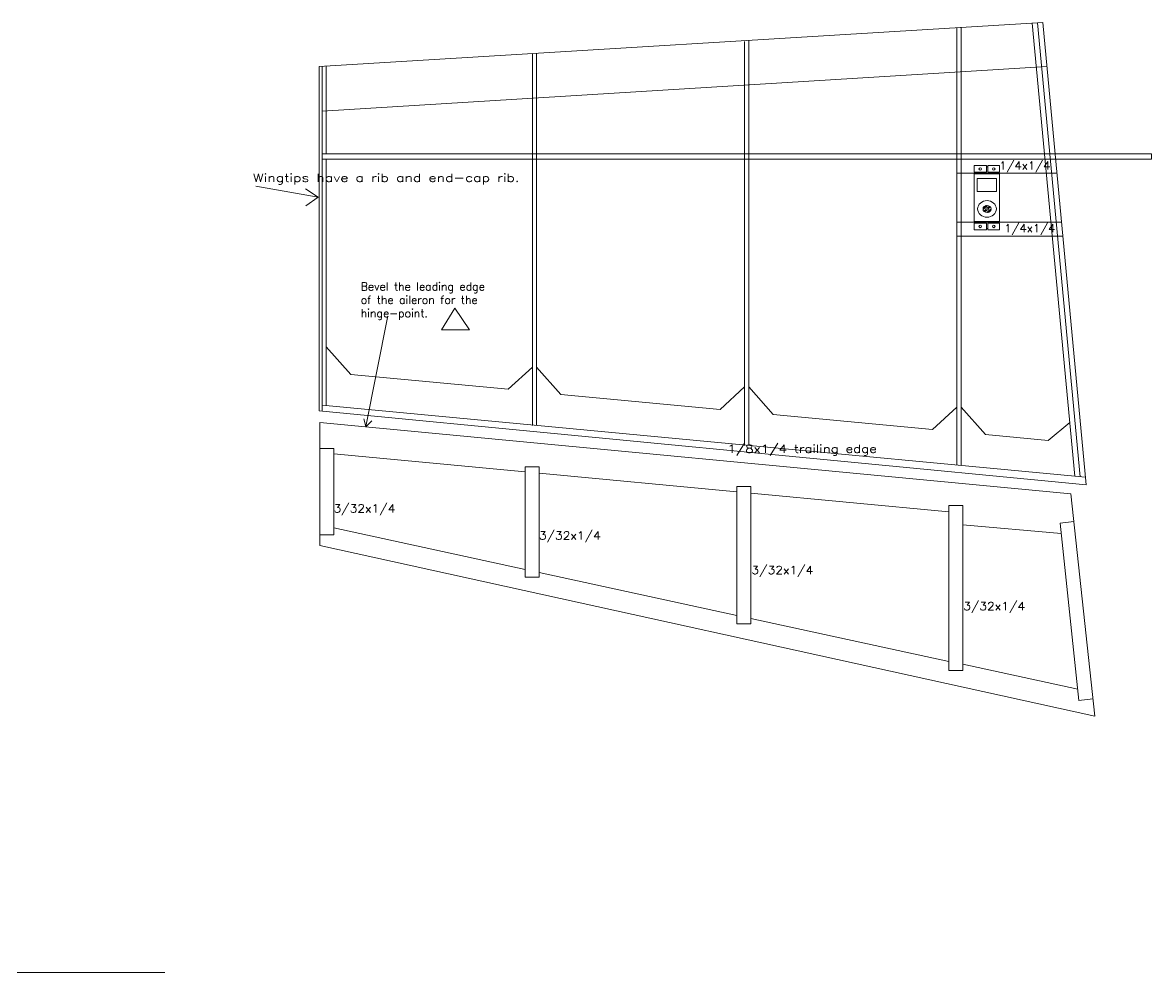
# Model space of a CAD drawing. Extents: x -25.3 to 31.6, y -27.3 to 39.1.
# Drawn here: x 11.34 to 31.61, y -25.28 to -8.22 of the extents above; entities that cross this region are included whole.
import ezdxf
from ezdxf.enums import TextEntityAlignment as Align

# ---------------------------------------------------------------- set-up
doc = ezdxf.new("R2010")
doc.units = 0
doc.header["$MEASUREMENT"] = 0
doc.layers.get('0').update_dxf_attribs({"lineweight": 0})
doc.layers.add('LAYER1', color=7, linetype='Continuous', lineweight=0)
doc.styles.add('_TCW_TXTSTY_1', font='TXT_____.TTF')

# ---------------------------------------------------------------- blocks, each defined once
blk = doc.blocks.new('Block_18')
at = {"layer": 'LAYER1', "color": 7, "linetype": 'Continuous', "lineweight": 0}
for p, q in [((-0.82311, 1.059403), (-0.694962, 1.187551)), ((-0.821834, 1.043001), (-0.67856, 1.186275)), ((-0.821676, 1.078515), (-0.714074, 1.186117)), ((-0.815992, 1.101877), (-0.737435, 1.180433)), ((-0.677883, 1.098565), (-0.616581, 1.159866)), ((-0.66728, 1.09149), (-0.60717, 1.1516)), ((-0.659367, 1.081725), (-0.59863, 1.142462)), ((-0.654322, 1.069093), (-0.590966, 1.132448)), ((-0.795425, 0.981022), (-0.734124, 1.042324)), ((-0.787158, 0.971611), (-0.727049, 1.031721)), ((-0.778021, 0.963071), (-0.717283, 1.023809)), ((-0.768007, 0.955408), (-0.704652, 1.018763)), ((-0.701869, 0.933157), (-0.568716, 1.06631)), ((-0.683907, 0.933442), (-0.569001, 1.048348)), ((-0.662169, 0.937501), (-0.57306, 1.02661)), ((-0.63163, 0.950363), (-0.585922, 0.996071))]:
    blk.add_line(p, q, dxfattribs=at)

msp = doc.modelspace()

# ---------------------------------------------------------------- linework, layer by layer
at = {"color": 7, "linetype": 'Continuous'}
for p, q in [((16.666, -9.012, 0), (29.662, -8.225, 0)), ((28.12, -13.86, 0), (28.12, -8.326, 0)), ((28.197, -13.86, 0), (28.197, -8.313, 0)), ((24.305, -8.565, 0), (24.305, -13.86, 0)), ((24.383, -8.544, 0), (24.383, -13.86, 0)), ((20.496, -13.86, 0), (20.496, -8.782, 0)), ((20.571, -13.86, 0), (20.571, -8.775, 0)), ((16.666, -9.012, 0), (16.666, -15.196, 0)), ((16.719, -9.012, 0), (16.719, -15.201, 0)), ((16.719, -9.813, 0), (29.737, -9.016, 0)), ((16.794, -9.006, 0), (16.794, -10.584, 0)), ((16.719, -10.667, 0), (16.719, -10.451, 0)), ((16.794, -10.678, 0), (16.794, -15.103, 0)), ((20.496, -15.459, 0), (20.496, -10.679, 0)), ((20.571, -15.461, 0), (20.571, -10.679, 0)), ((24.305, -10.679, 0), (24.305, -15.819, 0)), ((24.383, -10.679, 0), (24.383, -15.822, 0)), ((28.12, -16.172, 0), (28.12, -10.678, 0)), ((28.197, -16.177, 0), (28.197, -10.678, 0)), ((28.433, -10.794, 0), (28.649, -10.794, 0)), ((28.433, -10.911, 0), (28.433, -10.794, 0)), ((28.433, -10.911, 0), (28.649, -10.911, 0)), ((28.433, -10.943, 0), (28.888, -10.943, 0)), ((28.433, -11.37, 0), (28.433, -10.943, 0)), ((28.433, -10.943, 0), (28.481, -10.943, 0)), ((28.457, -10.943, 0), (28.457, -10.911, 0)), ((28.649, -10.794, 0), (28.649, -10.911, 0)), ((28.649, -10.813, 0), (28.674, -10.813, 0)), ((28.674, -10.794, 0), (28.888, -10.794, 0)), ((28.674, -10.911, 0), (28.674, -10.794, 0)), ((28.674, -10.911, 0), (28.888, -10.911, 0)), ((28.888, -10.943, 0), (28.84, -10.943, 0)), ((28.864, -10.943, 0), (28.864, -10.911, 0)), ((28.888, -10.794, 0), (28.888, -10.911, 0)), ((28.888, -10.943, 0), (28.888, -11.796, 0)), ((28.832, -11.026, 0), (28.484, -11.026, 0)), ((28.484, -11.026, 0), (28.484, -11.256, 0)), ((28.832, -11.256, 0), (28.832, -11.026, 0)), ((28.484, -11.256, 0), (28.832, -11.256, 0)), ((28.433, -11.37, 0), (28.433, -11.796, 0)), ((28.433, -11.796, 0), (28.888, -11.796, 0)), ((28.433, -11.796, 0), (28.481, -11.796, 0)), ((28.433, -11.796, 0), (28.888, -11.796, 0)), ((28.433, -11.828, 0), (28.649, -11.828, 0)), ((28.433, -11.828, 0), (28.433, -11.946, 0)), ((28.433, -11.946, 0), (28.649, -11.946, 0)), ((28.457, -11.796, 0), (28.457, -11.828, 0)), ((28.649, -11.946, 0), (28.649, -11.828, 0)), ((28.649, -11.926, 0), (28.674, -11.926, 0)), ((28.674, -11.828, 0), (28.888, -11.828, 0)), ((28.674, -11.828, 0), (28.674, -11.946, 0)), ((28.674, -11.946, 0), (28.888, -11.946, 0)), ((28.888, -11.796, 0), (28.84, -11.796, 0)), ((28.864, -11.796, 0), (28.864, -11.828, 0)), ((28.888, -11.946, 0), (28.888, -11.828, 0)), ((16.794, -14.051, 0), (17.236, -14.547, 0)), ((17.236, -14.547, 0), (20.059, -14.811, 0)), ((20.496, -14.414, 0), (20.059, -14.811, 0)), ((20.571, -14.411, 0), (21.008, -14.904, 0)), ((24.305, -14.768, 0), (23.871, -15.171, 0)), ((24.383, -14.768, 0), (24.82, -15.264, 0)), ((21.008, -14.904, 0), (23.871, -15.171, 0)), ((16.719, -15.096, 0), (30.428, -16.39, 0)), ((28.12, -15.134, 0), (27.683, -15.533, 0)), ((28.197, -15.134, 0), (28.632, -15.621, 0)), ((16.678, -15.405, 0), (16.678, -17.383, 0)), ((24.82, -15.264, 0), (27.683, -15.533, 0)), ((30.147, -15.406, 0), (29.759, -15.729, 0)), ((28.632, -15.621, 0), (29.759, -15.729, 0)), ((28.224, -17.243, 0), (29.993, -17.403, 0)), ((16.678, -17.615, 0), (30.596, -20.681, 0))]:
    msp.add_line(p, q, dxfattribs=at)
at = {"color": 7, "linetype": 'Continuous', "lineweight": 0}
for p, q in [((30.238, -16.372, 0), (29.475, -8.237, 0)), ((29.569, -8.23, 0), (30.333, -16.381, 0)), ((29.662, -8.225), (30.441, -16.525)), ((16.719, -10.585, 0), (31.614, -10.585, 0)), ((31.614, -10.678, 0), (16.719, -10.678, 0)), ((31.614, -10.585, 0), (31.614, -10.678, 0)), ((29.916, -10.928, 0), (28.12, -10.928, 0)), ((15.528, -11.164, 0), (16.646, -11.362, 0)), ((16.646, -11.362, 0), (16.418, -11.21, 0)), ((16.646, -11.362, 0), (16.429, -11.514, 0)), ((28.12, -11.811, 0), (29.999, -11.811, 0)), ((30.022, -12.061, 0), (28.12, -12.061, 0)), ((19.103, -13.352, 0), (18.865, -13.744, 0)), ((19.365, -13.744, 0), (19.103, -13.352, 0)), ((17.891, -13.523, 0), (17.502, -15.478, 0)), ((18.865, -13.744, 0), (19.365, -13.744, 0)), ((16.667, -15.196, 0), (30.441, -16.525, 0)), ((16.678, -15.405, 0), (30.168, -16.691, 0)), ((17.502, -15.478, 0), (17.466, -15.342, 0)), ((17.502, -15.487, 0), (17.611, -15.378, 0)), ((16.678, -15.872, 0), (16.928, -15.872, 0)), ((16.928, -15.872, 0), (16.928, -17.422, 0)), ((16.928, -15.973, 0), (20.367, -16.296, 0)), ((20.617, -16.32, 0), (24.169, -16.654, 0)), ((24.419, -16.677, 0), (27.974, -17.012, 0)), ((30.168, -16.691), (30.596, -20.681)), ((29.972, -17.213, 0), (30.22, -17.185, 0)), ((29.972, -17.213, 0), (30.313, -20.399, 0)), ((16.928, -17.422, 0), (16.678, -17.422, 0)), ((16.928, -17.298, 0), (20.367, -18.046, 0)), ((20.617, -18.1, 0), (24.169, -18.873, 0)), ((24.419, -18.927, 0), (27.974, -19.701, 0)), ((28.224, -19.75, 0), (30.292, -20.198, 0)), ((30.313, -20.399, 0), (30.562, -20.373, 0))]:
    msp.add_line(p, q, dxfattribs=at)
at = {"color": 5, "linetype": 'Continuous', "lineweight": 0}
msp.add_line((-21.092, -25.284), (13.897, -25.284), dxfattribs=at)
at = {"color": 7, "linetype": 'Continuous', "lineweight": 0, "elevation": 0}
for points in [[(20.367, -16.204), (20.617, -16.204), (20.617, -18.188), (20.367, -18.188), (20.367, -16.204)], [(24.169, -16.554), (24.419, -16.554), (24.419, -19.022), (24.169, -19.022), (24.169, -16.554)], [(27.974, -16.897), (28.224, -16.897), (28.224, -19.863), (27.974, -19.863), (27.974, -16.897)]]:
    msp.add_lwpolyline(points, dxfattribs=at)
at = {"color": 7, "linetype": 'Continuous', "elevation": 0}
msp.add_lwpolyline([(16.678, -17.447), (16.678, -17.614), (16.678, -17.279)], dxfattribs=at)
at = {"color": 7, "linetype": 'Continuous'}
for centre, major_axis, ratio in [((28.541, -10.852, 0), (0.0239, 0), 0.890923), ((28.781, -10.852, 0), (0.0239, 0), 0.890923), ((28.661, -11.572, 0), (0.168, 0), 0.89091), ((28.661, -11.572, 0), (0.0718, 0), 0.890913), ((28.661, -11.572, 0), (0.0239, 0), 0.890893), ((28.541, -11.887, 0), (0.0239, 0), 0.890923), ((28.781, -11.887, 0), (0.0239, 0), 0.890923)]:
    msp.add_ellipse(centre, major_axis=major_axis, ratio=ratio, start_param=3.141593, end_param=9.424778, dxfattribs=at)

# ---------------------------------------------------------------- block references
at = {"extrusion": (0, 0, -1), "xscale": 0.502421, "yscale": 0.56394, "zscale": -1, "rotation": -90}
msp.add_blockref('Block_18', (-29.259, -11.922, 0), dxfattribs=at)

# ---------------------------------------------------------------- texts
at = {"color": 7, "linetype": 'Continuous', "style": '_TCW_TXTSTY_1'}
for s, height, p, p2 in [('1/4x1/4', 0.1437, (28.881, -10.865), (29.8, -10.865)), ('Wingtips have a rib and end-cap rib.', 0.14375, (15.478, -11.083, 0), (20.263, -11.083, 0)), ('1/4x1/4', 0.1437, (28.971, -11.991), (29.889, -11.991)), ('1/8x1/4 trailing edge', 0.14375, (23.999, -15.951, 0), (26.682, -15.951, 0)), ('3/32x1/4', 0.1437, (16.924, -17.022, 0), (18.036, -17.022, 0)), ('3/32x1/4', 0.1437, (20.613, -17.509, 0), (21.724, -17.509, 0)), ('3/32x1/4', 0.1437, (24.43, -18.129, 0), (25.542, -18.129, 0)), ('3/32x1/4', 0.1437, (28.234, -18.777, 0), (29.346, -18.777, 0))]:
    msp.add_text(s, height=height, dxfattribs=at).set_placement(p, p2, align=Align.FIT)
at = {"color": 7, "linetype": 'Continuous', "insert": (17.412, -13.564, 0), "char_height": 0.14375, "width": 3.02104, "attachment_point": 7, "style": '_TCW_TXTSTY_1'}
msp.add_mtext('{Bevel the leading edge\\Pof the aileron for the\\Phinge-point.}', dxfattribs=at)

doc.saveas('drawing.dxf')
